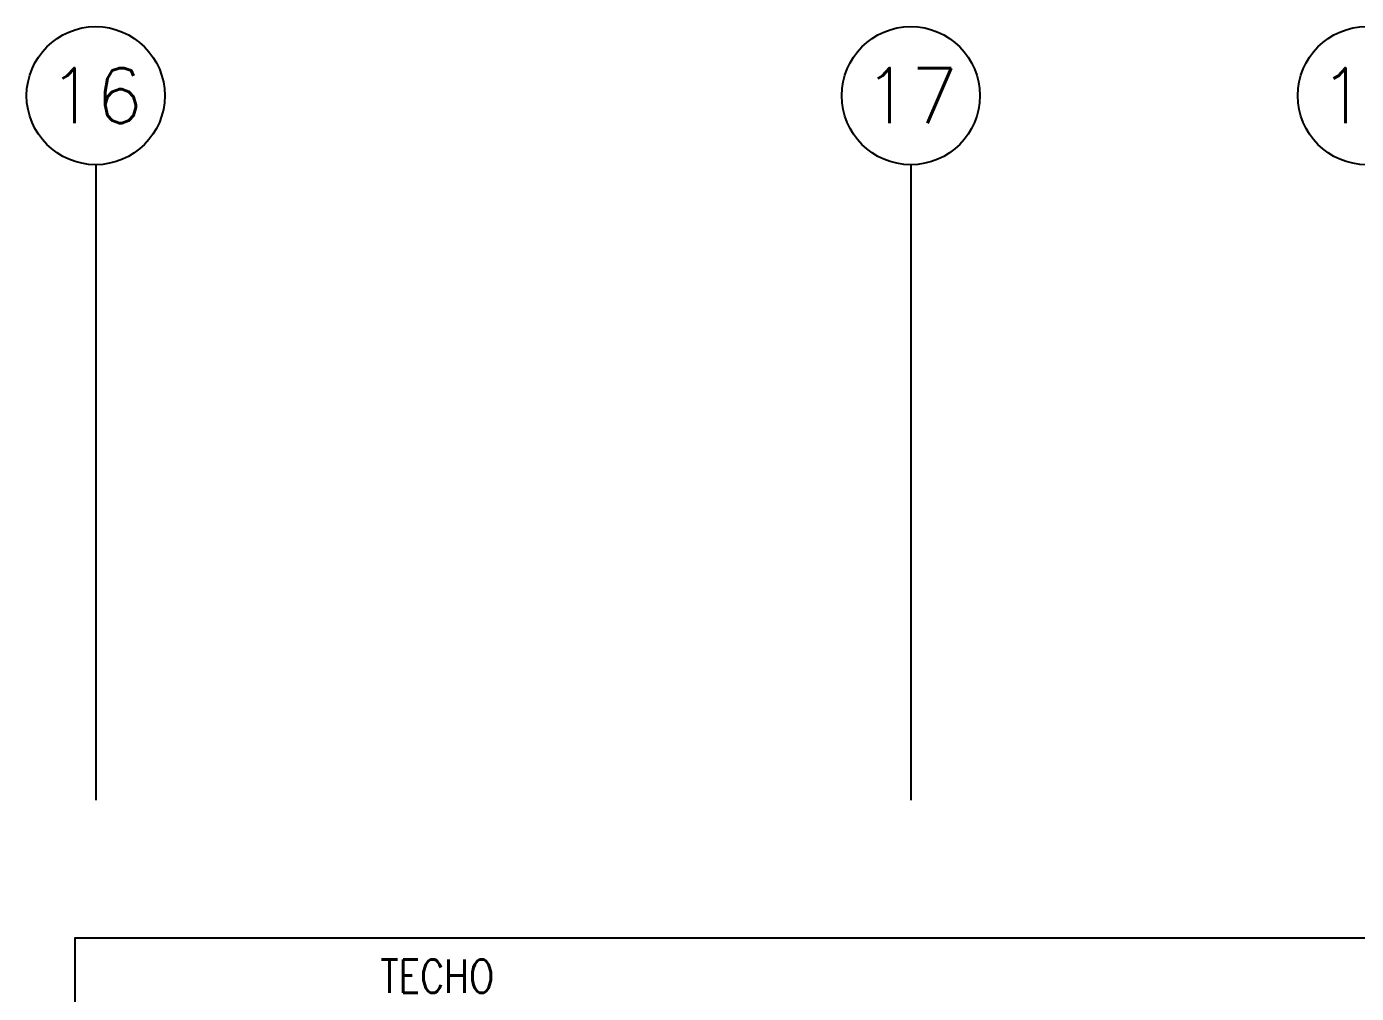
# Model space of a CAD drawing. Header units: millimetres. Extents: x 98 to 155, y -181 to 127.
# Drawn here: x 136.412 to 141.225, y -67.315 to -63.815 of the extents above; entities that cross this region are included whole.
import ezdxf
from ezdxf.enums import TextEntityAlignment as Align

# ---------------------------------------------------------------- set-up
doc = ezdxf.new("R2010")
doc.units = ezdxf.units.MM
doc.header["$LTSCALE"] = 15
doc.linetypes.add('PHANTOM', pattern=[63.5, 31.75, -6.35, 6.35, -6.35, 6.35, -6.35])
doc.linetypes.add('PHANTOM2', pattern=[1.25, 0.625, -0.125, 0.125, -0.125, 0.125, -0.125])
for name, color, linetype in [('A-EJES', 250, 'PHANTOM'), ('A-LINEAS', 250, 'Continuous'), ('A_50_TextoAmbiente', 252, 'Continuous')]:
    doc.layers.add(name, color=color, linetype=linetype)
doc.styles.add('ROMANS', font='romans.shx', dxfattribs={"width": 0.8})

# ---------------------------------------------------------------- blocks, each defined once
blk = doc.blocks.new('Ejes_Torre C')
at = {"layer": 'A-EJES', "linetype": 'PHANTOM2'}
for points in [[(35.025, 16.65), (35.025, 14.35)], [(37.975, 16.65), (37.975, 14.35)]]:
    blk.add_lwpolyline(points, dxfattribs=at)
at = {"layer": 'A-EJES', "linetype": 'Continuous'}
for centre in [(35.025, 16.9), (37.975, 16.9), (39.625, 16.9)]:
    blk.add_circle(centre, 0.25, dxfattribs=at)
at = {"layer": 'A-EJES', "linetype": 'Continuous', "style": 'ROMANS'}
for s, p in [('16', (35.025, 16.9)), ('17', (37.975, 16.9)), ('18', (39.625, 16.9))]:
    blk.add_text(s, height=0.2, dxfattribs=at).set_placement(p, align=Align.MIDDLE_CENTER)

msp = doc.modelspace()

# ---------------------------------------------------------------- linework, layer by layer
at = {"layer": 'A-LINEAS'}
msp.add_lwpolyline([(150.3371, -69.9147), (150.3371, -67.1148), (136.5871, -67.1147), (136.5871, -67.5897)], dxfattribs=at)

# ---------------------------------------------------------------- block references
at = {"layer": 'A-EJES'}
msp.add_blockref('Ejes_Torre C', (101.6371, -80.965), dxfattribs=at)

# ---------------------------------------------------------------- texts
at = {"layer": 'A_50_TextoAmbiente', "style": 'ROMANS', "width": 0.8}
msp.add_text('TECHO', height=0.12, dxfattribs=at).set_placement((137.8983, -67.3126), align=Align.CENTER)

doc.saveas('drawing.dxf')
